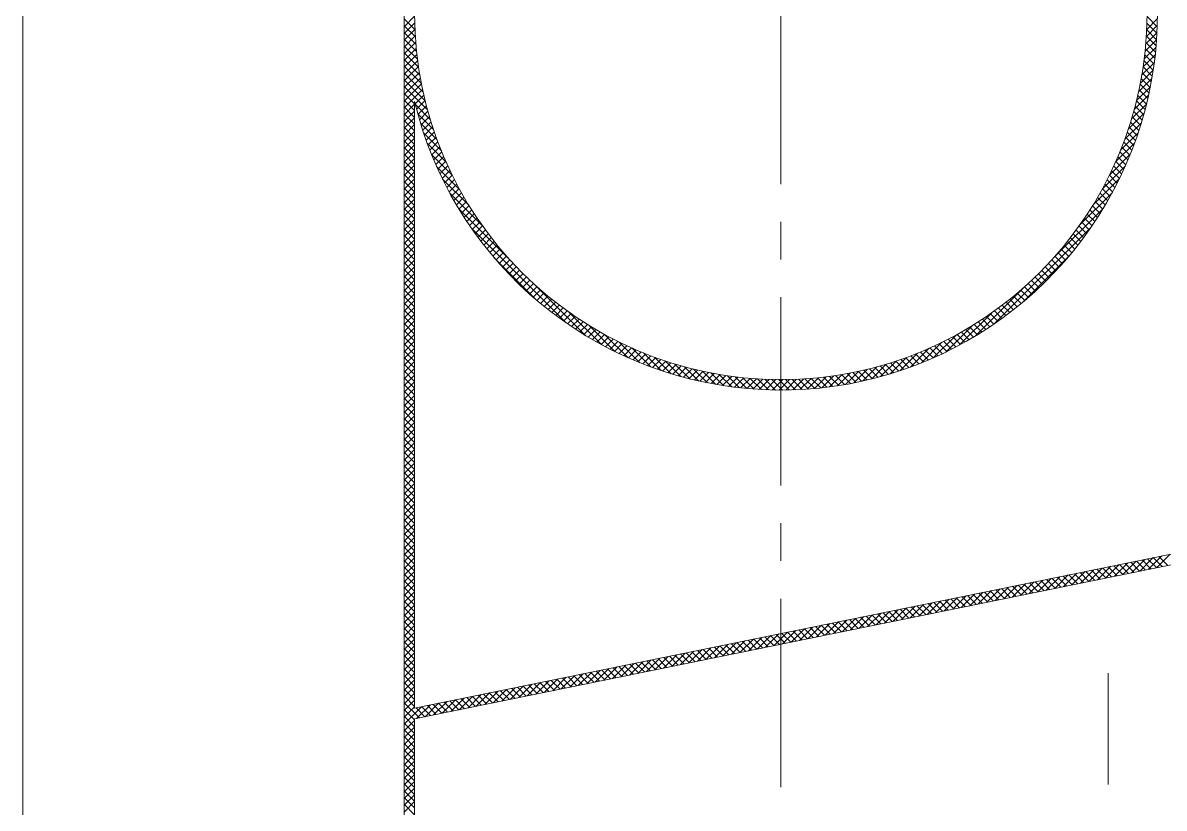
# Model space of a CAD drawing. Header units: millimetres. Extents: x -394 to 6212, y -2458 to 809.
# Drawn here: x 4185.25 to 4200.38, y -1833.17 to -1822.75 of the extents above; entities that cross this region are included whole.
import ezdxf

# ---------------------------------------------------------------- set-up
doc = ezdxf.new("R2010")
doc.units = ezdxf.units.MM
doc.linetypes.add('CENTERX2', pattern=[4, 2.5, -0.5, 0.5, -0.5])
for name, color, linetype, lineweight, true_color in [('1', 1, 'Continuous', 18, 0xff0000), ('2', 2, 'Continuous', 18, 0xffff00), ('3', 3, 'CENTERX2', 18, 0x00ff00)]:
    doc.layers.add(name, color=color, linetype=linetype, lineweight=lineweight, true_color=true_color)

msp = doc.modelspace()

# ---------------------------------------------------------------- linework, layer by layer
at = {"layer": '1'}
for p, q in [((4185.25456, -1813.72265), (4185.25456, -1878.97341)), ((4190.31025, -1822.62825), (4190.31025, -1870.06781)), ((4190.44864, -1823.79564), (4190.44864, -1831.84037)), ((4202.49224, -1829.38475), (4190.44864, -1831.84037)), ((4202.54833, -1829.51455), (4190.44864, -1831.98161)), ((4190.44864, -1831.98161), (4190.44864, -1860.71445))]:
    msp.add_line(p, q, dxfattribs=at)
msp.add_circle((4195.30324, -1822.62825), 4.85459, dxfattribs=at)
msp.add_arc((4195.30324, -1822.62825), 4.99298, 193.521266, 41.296095, dxfattribs=at)
at = {"layer": '2'}
for p, q in [((4190.31025, -1822.80149), (4190.44876, -1822.66297)), ((4190.45332, -1822.84125), (4190.31025, -1822.69818)), ((4200.15335, -1822.83667), (4200.29578, -1822.69424)), ((4200.29317, -1822.80282), (4200.15767, -1822.66732)), ((4190.31025, -1822.89129), (4190.4502, -1822.75134)), ((4190.45841, -1822.93615), (4190.31025, -1822.78798)), ((4190.31025, -1822.98109), (4190.45318, -1822.83816)), ((4200.14835, -1822.93147), (4200.29372, -1822.7861)), ((4200.28427, -1822.97352), (4200.15311, -1822.84236)), ((4200.28941, -1822.88886), (4200.15616, -1822.75561)), ((4190.46555, -1823.03309), (4190.31025, -1822.87779)), ((4190.31025, -1823.07089), (4190.45763, -1822.92352)), ((4190.47487, -1823.13221), (4190.31025, -1822.96759)), ((4190.31025, -1823.1607), (4190.46347, -1823.00747)), ((4200.13211, -1823.12732), (4200.28414, -1822.97528)), ((4200.14132, -1823.02831), (4200.28988, -1822.87974)), ((4200.27779, -1823.05685), (4200.14859, -1822.92765)), ((4190.48654, -1823.23368), (4190.31025, -1823.05739)), ((4190.31025, -1823.2505), (4190.47066, -1823.09009)), ((4190.50076, -1823.3377), (4190.31025, -1823.14719)), ((4200.12056, -1823.22867), (4200.27639, -1823.07284)), ((4200.26106, -1823.21972), (4200.13543, -1823.09409)), ((4200.27004, -1823.1389), (4200.14268, -1823.01153)), ((4190.31025, -1823.3403), (4190.47912, -1823.17143)), ((4190.51775, -1823.4445), (4190.31025, -1823.237)), ((4190.31025, -1823.43011), (4190.48882, -1823.25154)), ((4200.08961, -1823.43922), (4200.2542, -1823.27463)), ((4200.10647, -1823.33257), (4200.26646, -1823.17257)), ((4200.23962, -1823.37789), (4200.11715, -1823.25541)), ((4200.25091, -1823.29937), (4200.1269, -1823.17537)), ((4190.53779, -1823.55434), (4190.31025, -1823.3268)), ((4190.31025, -1823.51991), (4190.4997, -1823.33046)), ((4190.31025, -1823.60971), (4190.51171, -1823.40825)), ((4190.56119, -1823.66754), (4190.31025, -1823.4166)), ((4200.06973, -1823.54891), (4200.23942, -1823.37922)), ((4200.21381, -1823.53168), (4200.09414, -1823.41202)), ((4200.22724, -1823.45531), (4200.10621, -1823.33428)), ((4190.31025, -1823.69951), (4190.52483, -1823.48494)), ((4190.58835, -1823.7845), (4190.31025, -1823.5064)), ((4190.31025, -1823.78932), (4190.539, -1823.56056)), ((4190.61973, -1823.90568), (4190.31025, -1823.59621)), ((4200.01954, -1823.7787), (4200.20136, -1823.59688)), ((4200.0465, -1823.66194), (4200.2219, -1823.48654)), ((4200.18389, -1823.68137), (4200.06675, -1823.56422)), ((4200.19935, -1823.60702), (4200.08098, -1823.48865)), ((4190.31025, -1823.87912), (4190.55421, -1823.63516)), ((4190.44864, -1823.8244), (4190.31025, -1823.68601)), ((4190.45547, -1823.8237), (4190.57041, -1823.70876)), ((4199.98838, -1823.89966), (4200.17751, -1823.71054)), ((4200.15013, -1823.82721), (4200.03524, -1823.71232)), ((4200.16748, -1823.75476), (4200.05149, -1823.63877)), ((4190.44864, -1823.9142), (4190.31025, -1823.77581)), ((4190.31025, -1823.96892), (4190.44864, -1823.83053)), ((4190.44864, -1824.004), (4190.31025, -1823.86561)), ((4190.65593, -1824.03169), (4190.45795, -1823.83371)), ((4190.47369, -1823.89529), (4190.58758, -1823.78139)), ((4190.49279, -1823.96598), (4190.6057, -1823.85308)), ((4199.95243, -1824.02542), (4200.14996, -1823.82788)), ((4200.11272, -1823.96941), (4199.99987, -1823.85656)), ((4200.13187, -1823.89875), (4200.01802, -1823.78491)), ((4190.31025, -1824.05872), (4190.44864, -1823.92033)), ((4190.44864, -1824.09381), (4190.31025, -1823.95542)), ((4190.31025, -1824.14853), (4190.44864, -1824.01014)), ((4190.44864, -1824.18361), (4190.31025, -1824.04522)), ((4190.69772, -1824.16328), (4190.48987, -1823.95543)), ((4190.51276, -1824.03582), (4190.62472, -1823.92386)), ((4190.53357, -1824.10481), (4190.64464, -1823.99374)), ((4190.55521, -1824.17297), (4190.66543, -1824.06276)), ((4199.91093, -1824.15672), (4200.11826, -1823.94939)), ((4200.05018, -1824.17628), (4199.94001, -1824.0661)), ((4200.07186, -1824.10815), (4199.96084, -1823.99713)), ((4200.09271, -1824.0392), (4199.9808, -1823.92729)), ((4190.31025, -1824.23833), (4190.44864, -1824.09994)), ((4190.44864, -1824.27341), (4190.31025, -1824.13502)), ((4190.31025, -1824.32813), (4190.44864, -1824.18974)), ((4190.7461, -1824.30147), (4190.52654, -1824.08191)), ((4190.80246, -1824.44763), (4190.56872, -1824.21388)), ((4190.57766, -1824.24033), (4190.68706, -1824.13093)), ((4190.60089, -1824.3069), (4190.70953, -1824.19826)), ((4199.80697, -1824.44029), (4200.03995, -1824.2073)), ((4199.8629, -1824.29456), (4200.08184, -1824.07562)), ((4200.00443, -1824.31013), (4199.89583, -1824.20153)), ((4200.0277, -1824.2436), (4199.91833, -1824.13423)), ((4190.44864, -1824.36321), (4190.31025, -1824.22482)), ((4190.31025, -1824.41793), (4190.44864, -1824.27954)), ((4190.44864, -1824.45302), (4190.31025, -1824.31463)), ((4190.31025, -1824.50774), (4190.44864, -1824.36935)), ((4190.86876, -1824.60373), (4190.61736, -1824.35232)), ((4190.6249, -1824.37269), (4190.7328, -1824.26479)), ((4190.64967, -1824.43773), (4190.75688, -1824.33052)), ((4199.74122, -1824.59584), (4199.99166, -1824.3454)), ((4199.95558, -1824.44088), (4199.8484, -1824.3337)), ((4199.98038, -1824.37588), (4199.87251, -1824.26801)), ((4190.44864, -1824.54282), (4190.31025, -1824.40443)), ((4190.31025, -1824.59754), (4190.44864, -1824.45915)), ((4190.44864, -1824.63262), (4190.31025, -1824.49423)), ((4190.94799, -1824.77276), (4190.67378, -1824.49855)), ((4190.67518, -1824.50202), (4190.78173, -1824.39547)), ((4190.70142, -1824.56558), (4190.80734, -1824.45966)), ((4190.72839, -1824.62842), (4190.83371, -1824.52309)), ((4199.66271, -1824.76415), (4199.93565, -1824.49121)), ((4199.90375, -1824.56866), (4199.79786, -1824.46277)), ((4199.93003, -1824.50513), (4199.82351, -1824.39862)), ((4190.31025, -1824.68734), (4190.44864, -1824.54895)), ((4190.44864, -1824.72242), (4190.31025, -1824.58404)), ((4190.31025, -1824.77714), (4190.44864, -1824.63875)), ((4190.44864, -1824.81223), (4190.31025, -1824.67384)), ((4191.04514, -1824.95971), (4190.73984, -1824.65442)), ((4190.75606, -1824.69055), (4190.86081, -1824.58579)), ((4190.78442, -1824.75198), (4190.88864, -1824.64777)), ((4199.5666, -1824.95006), (4199.87011, -1824.64655)), ((4199.82065, -1824.75496), (4199.71645, -1824.65077)), ((4199.84905, -1824.69356), (4199.74432, -1824.58883)), ((4199.87675, -1824.63146), (4199.77146, -1824.52617)), ((4190.31025, -1824.86695), (4190.44864, -1824.72856)), ((4190.44864, -1824.90203), (4190.31025, -1824.76364)), ((4190.31025, -1824.95675), (4190.44864, -1824.81836)), ((4190.81348, -1824.81273), (4190.91718, -1824.70903)), ((4191.16978, -1825.17415), (4190.81835, -1824.82273)), ((4190.84321, -1824.87281), (4190.94643, -1824.76959)), ((4199.44366, -1825.1628), (4199.79229, -1824.81417)), ((4199.7618, -1824.87572), (4199.6586, -1824.77252)), ((4199.79156, -1824.81568), (4199.68788, -1824.712)), ((4190.44864, -1824.99183), (4190.31025, -1824.85344)), ((4190.31025, -1825.04655), (4190.44864, -1824.90816)), ((4190.44864, -1825.08163), (4190.31025, -1824.94325)), ((4190.8736, -1824.93221), (4190.97636, -1824.82945)), ((4190.90466, -1824.99096), (4191.00698, -1824.88863)), ((4190.93636, -1825.04906), (4191.03828, -1824.94714)), ((4199.66855, -1825.05188), (4199.56665, -1824.94998)), ((4199.70028, -1824.99381), (4199.59797, -1824.8915)), ((4199.73137, -1824.93509), (4199.62863, -1824.83235)), ((4190.31025, -1825.13635), (4190.44864, -1824.99796)), ((4190.44864, -1825.17144), (4190.31025, -1825.03305)), ((4190.31025, -1825.22616), (4190.44864, -1825.08777)), ((4190.44864, -1825.26124), (4190.31025, -1825.12285)), ((4191.34581, -1825.43998), (4190.91389, -1825.00807)), ((4190.96871, -1825.10651), (4191.07024, -1825.00498)), ((4191.00169, -1825.16333), (4191.10286, -1825.06217)), ((4191.03531, -1825.21952), (4191.13613, -1825.1187)), ((4199.27127, -1825.425), (4199.69774, -1824.99853)), ((4199.56951, -1825.22225), (4199.4687, -1825.12144)), ((4199.60315, -1825.16609), (4199.502, -1825.06494)), ((4199.63617, -1825.1093), (4199.53465, -1825.00779)), ((4190.31025, -1825.31596), (4190.44864, -1825.17757)), ((4190.44864, -1825.35104), (4190.31025, -1825.21265)), ((4190.31025, -1825.40576), (4190.44864, -1825.26737)), ((4191.72477, -1825.90875), (4191.03495, -1825.21893)), ((4191.06954, -1825.27509), (4191.17004, -1825.17459)), ((4191.1044, -1825.33004), (4191.2046, -1825.22984)), ((4198.92344, -1825.86263), (4199.57824, -1825.20783)), ((4199.50036, -1825.3327), (4199.40017, -1825.23252)), ((4199.53524, -1825.27778), (4199.43476, -1825.1773)), ((4190.44864, -1825.44085), (4190.31025, -1825.30246)), ((4190.31025, -1825.49556), (4190.44864, -1825.35717)), ((4190.44864, -1825.53065), (4190.31025, -1825.39226)), ((4191.13986, -1825.38437), (4191.23978, -1825.28446)), ((4191.17593, -1825.4381), (4191.27559, -1825.33845)), ((4191.21261, -1825.49123), (4191.31202, -1825.39182)), ((4199.39206, -1825.49381), (4199.29266, -1825.39441)), ((4199.42876, -1825.44071), (4199.32912, -1825.34107)), ((4199.46486, -1825.38701), (4199.36496, -1825.2871)), ((4190.31025, -1825.58537), (4190.44864, -1825.44698)), ((4190.44864, -1825.62045), (4190.31025, -1825.48206)), ((4190.31025, -1825.67517), (4190.44864, -1825.53678)), ((4190.44864, -1825.71025), (4190.31025, -1825.57186)), ((4192.45623, -1826.73001), (4191.20147, -1825.47526)), ((4191.24988, -1825.54376), (4191.34907, -1825.44457)), ((4191.28775, -1825.5957), (4191.38673, -1825.49672)), ((4191.3262, -1825.64704), (4191.425, -1825.54825)), ((4198.13604, -1826.73984), (4199.41482, -1825.46106)), ((4199.27838, -1825.64953), (4199.17959, -1825.55075)), ((4199.31686, -1825.59822), (4199.21789, -1825.49924)), ((4199.35476, -1825.54631), (4199.25558, -1825.44713)), ((4190.31025, -1825.76497), (4190.44864, -1825.62658)), ((4190.44864, -1825.80006), (4190.31025, -1825.66167)), ((4190.31025, -1825.85477), (4190.44864, -1825.71638)), ((4191.36525, -1825.6978), (4191.46387, -1825.59918)), ((4191.40488, -1825.74798), (4191.50335, -1825.6495)), ((4191.44509, -1825.79757), (4191.54342, -1825.69923)), ((4199.15941, -1825.79997), (4199.06108, -1825.70164)), ((4199.19965, -1825.75041), (4199.10118, -1825.65194)), ((4199.2393, -1825.70026), (4199.14068, -1825.60165)), ((4190.44864, -1825.88986), (4190.31025, -1825.75147)), ((4190.31025, -1825.94458), (4190.44864, -1825.80619)), ((4190.44864, -1825.97966), (4190.31025, -1825.84127)), ((4191.48588, -1825.84658), (4191.5841, -1825.74836)), ((4192.06605, -1826.42963), (4191.50185, -1825.86544)), ((4191.52724, -1825.89502), (4191.62536, -1825.7969)), ((4191.56918, -1825.94288), (4191.66722, -1825.84485)), ((4198.51212, -1826.45355), (4199.12854, -1825.83714)), ((4199.03523, -1825.9452), (4198.93719, -1825.84717)), ((4199.0772, -1825.89737), (4198.97908, -1825.79925)), ((4199.11859, -1825.84896), (4199.02038, -1825.75074)), ((4190.31025, -1826.03438), (4190.44864, -1825.89599)), ((4190.44864, -1826.06946), (4190.31025, -1825.93107)), ((4190.31025, -1826.12418), (4190.44864, -1825.98579)), ((4190.44864, -1826.15927), (4190.31025, -1826.02088)), ((4191.6117, -1825.99017), (4191.70967, -1825.8922)), ((4191.65479, -1826.03688), (4191.7527, -1825.93896)), ((4191.69845, -1826.08302), (4191.79633, -1825.98514)), ((4191.74268, -1826.12859), (4191.84054, -1826.03073)), ((4198.86161, -1826.1308), (4198.76375, -1826.03294)), ((4198.90587, -1826.08526), (4198.808, -1825.98738)), ((4198.94956, -1826.03914), (4198.85165, -1825.94123)), ((4198.99268, -1825.99246), (4198.89472, -1825.89449)), ((4190.31025, -1826.21398), (4190.44864, -1826.0756)), ((4190.44864, -1826.24907), (4190.31025, -1826.11068)), ((4190.31025, -1826.30379), (4190.44864, -1826.1654)), ((4191.78749, -1826.17359), (4191.88534, -1826.07573)), ((4191.83286, -1826.21802), (4191.93073, -1826.12015)), ((4191.87881, -1826.26187), (4191.97671, -1826.16397)), ((4198.72541, -1826.264), (4198.6275, -1826.1661)), ((4198.77138, -1826.22017), (4198.67351, -1826.1223)), ((4198.81678, -1826.17577), (4198.71892, -1826.07791)), ((4190.44864, -1826.33887), (4190.31025, -1826.20048)), ((4190.31025, -1826.39359), (4190.44864, -1826.2552)), ((4190.44864, -1826.42867), (4190.31025, -1826.29028)), ((4191.92533, -1826.30516), (4192.02327, -1826.20721)), ((4191.97242, -1826.34787), (4192.07043, -1826.24986)), ((4192.02008, -1826.39001), (4192.11817, -1826.29192)), ((4192.71256, -1826.89654), (4192.02273, -1826.20671)), ((4192.06832, -1826.43157), (4192.16651, -1826.33339)), ((4197.88282, -1826.90326), (4198.53762, -1826.24845)), ((4198.53578, -1826.43358), (4198.43759, -1826.33539)), ((4198.58405, -1826.39205), (4198.48596, -1826.29396)), ((4198.63174, -1826.34994), (4198.53373, -1826.25193)), ((4198.67886, -1826.30725), (4198.58091, -1826.2093)), ((4190.31025, -1826.48339), (4190.44864, -1826.345)), ((4190.44864, -1826.51848), (4190.31025, -1826.38009)), ((4190.31025, -1826.57319), (4190.44864, -1826.43481)), ((4190.44864, -1826.60828), (4190.31025, -1826.46989)), ((4192.11714, -1826.47256), (4192.21543, -1826.37426)), ((4192.16653, -1826.51296), (4192.26496, -1826.41454)), ((4192.21651, -1826.55279), (4192.31508, -1826.45422)), ((4198.38751, -1826.55472), (4198.28893, -1826.45614)), ((4198.43751, -1826.51492), (4198.33908, -1826.41649)), ((4198.48694, -1826.47454), (4198.38863, -1826.37624)), ((4190.31025, -1826.663), (4190.44864, -1826.52461)), ((4190.44864, -1826.69808), (4190.31025, -1826.55969)), ((4190.31025, -1826.7528), (4190.44864, -1826.61441)), ((4192.26707, -1826.59203), (4192.3658, -1826.4933)), ((4192.31821, -1826.63069), (4192.41713, -1826.53177)), ((4192.36995, -1826.66876), (4192.46906, -1826.56964)), ((4192.42227, -1826.70624), (4192.52161, -1826.6069)), ((4192.92342, -1827.0176), (4192.4915, -1826.58568)), ((4197.67351, -1827.02276), (4198.09998, -1826.59629)), ((4198.18163, -1826.70805), (4198.08228, -1826.6087)), ((4198.23398, -1826.6706), (4198.13486, -1826.57147)), ((4198.28575, -1826.63256), (4198.18682, -1826.53364)), ((4198.33692, -1826.59393), (4198.23818, -1826.49519)), ((4190.44864, -1826.78788), (4190.31025, -1826.64949)), ((4190.31025, -1826.8426), (4190.44864, -1826.70421)), ((4190.44864, -1826.87769), (4190.31025, -1826.7393)), ((4192.4752, -1826.74311), (4192.57477, -1826.64354)), ((4192.52872, -1826.77939), (4192.62855, -1826.67957)), ((4192.58285, -1826.81507), (4192.68295, -1826.71496)), ((4192.63759, -1826.85013), (4192.73799, -1826.74973)), ((4192.69295, -1826.88458), (4192.79366, -1826.78386)), ((4193.10876, -1827.11313), (4192.75733, -1826.76171)), ((4197.48916, -1827.11731), (4197.83779, -1826.76868)), ((4197.91081, -1826.88624), (4197.81008, -1826.78551)), ((4197.96619, -1826.85182), (4197.86578, -1826.75141)), ((4198.02096, -1826.81679), (4197.92085, -1826.71667)), ((4198.07512, -1826.78115), (4197.97528, -1826.68131)), ((4198.12868, -1826.7449), (4198.02909, -1826.64531)), ((4190.31025, -1826.93241), (4190.44864, -1826.79402)), ((4190.44864, -1826.96749), (4190.31025, -1826.8291)), ((4190.31025, -1827.02221), (4190.44864, -1826.88382)), ((4190.44864, -1827.05729), (4190.31025, -1826.9189)), ((4192.74892, -1826.9184), (4192.84997, -1826.81735)), ((4192.80553, -1826.9516), (4192.90693, -1826.8502)), ((4192.86276, -1826.98417), (4192.96455, -1826.88238)), ((4192.92064, -1827.01609), (4193.02283, -1826.91391)), ((4193.27707, -1827.19164), (4192.97177, -1826.88635)), ((4192.97917, -1827.04737), (4193.08178, -1826.94476)), ((4197.32154, -1827.19513), (4197.62505, -1826.89162)), ((4197.68299, -1827.01763), (4197.58078, -1826.91543)), ((4197.7409, -1826.98574), (4197.6391, -1826.88394)), ((4197.79817, -1826.9532), (4197.69674, -1826.85178)), ((4197.8548, -1826.92004), (4197.75374, -1826.81897)), ((4190.31025, -1827.11201), (4190.44864, -1826.97362)), ((4190.44864, -1827.14709), (4190.31025, -1827.0087)), ((4190.31025, -1827.20181), (4190.44864, -1827.06342)), ((4193.03835, -1827.07799), (4193.14141, -1826.97493)), ((4193.09819, -1827.10795), (4193.20173, -1827.00441)), ((4193.15871, -1827.13723), (4193.26275, -1827.03319)), ((4193.43294, -1827.25771), (4193.15873, -1826.9835)), ((4193.21991, -1827.16583), (4193.32448, -1827.06127)), ((4193.2818, -1827.19374), (4193.38693, -1827.08862)), ((4193.57916, -1827.31413), (4193.32776, -1827.06273)), ((4197.02039, -1827.31667), (4197.27082, -1827.06623)), ((4197.16619, -1827.26067), (4197.43913, -1826.98773)), ((4197.32163, -1827.19509), (4197.21647, -1827.08993)), ((4197.38356, -1827.16721), (4197.27896, -1827.06262)), ((4197.44479, -1827.13864), (4197.34073, -1827.03458)), ((4197.50534, -1827.10939), (4197.40178, -1827.00583)), ((4197.56522, -1827.07947), (4197.46213, -1826.97638)), ((4197.62443, -1827.04888), (4197.5218, -1826.94624)), ((4190.44864, -1827.2369), (4190.31025, -1827.09851)), ((4190.31025, -1827.29162), (4190.44864, -1827.15323)), ((4190.44864, -1827.3267), (4190.31025, -1827.18831)), ((4190.31025, -1827.38142), (4190.44864, -1827.24303)), ((4193.3444, -1827.22095), (4193.45011, -1827.11524)), ((4193.40771, -1827.24744), (4193.51404, -1827.14111)), ((4193.47175, -1827.2732), (4193.57873, -1827.16622)), ((4193.7176, -1827.36277), (4193.48386, -1827.12903)), ((4193.53653, -1827.29823), (4193.6442, -1827.19056)), ((4193.60207, -1827.32249), (4193.71045, -1827.21411)), ((4193.84958, -1827.40494), (4193.63002, -1827.18538)), ((4193.66837, -1827.346), (4193.77751, -1827.23686)), ((4193.97606, -1827.44162), (4193.76821, -1827.23377)), ((4196.62437, -1827.44328), (4196.8317, -1827.23595)), ((4196.7506, -1827.40685), (4196.96954, -1827.18791)), ((4196.93485, -1827.34712), (4196.82567, -1827.23795)), ((4196.88229, -1827.36497), (4197.11527, -1827.13199)), ((4197.00119, -1827.32366), (4196.89277, -1827.21524)), ((4197.06676, -1827.29943), (4196.95906, -1827.19173)), ((4197.13157, -1827.27444), (4197.02456, -1827.16743)), ((4197.19565, -1827.24871), (4197.08929, -1827.14235)), ((4197.259, -1827.22226), (4197.15325, -1827.11652)), ((4190.44864, -1827.4165), (4190.31025, -1827.27811)), ((4190.31025, -1827.47122), (4190.44864, -1827.33283)), ((4190.44864, -1827.5063), (4190.31025, -1827.36791)), ((4193.73545, -1827.36871), (4193.84539, -1827.25878)), ((4193.80334, -1827.39063), (4193.91411, -1827.27986)), ((4193.87205, -1827.41172), (4193.9837, -1827.30007)), ((4194.09778, -1827.47353), (4193.8998, -1827.27556)), ((4193.94159, -1827.43198), (4194.05417, -1827.31941)), ((4194.01199, -1827.45138), (4194.12555, -1827.33783)), ((4194.21532, -1827.50127), (4194.02581, -1827.31176)), ((4194.08328, -1827.4699), (4194.19785, -1827.35533)), ((4194.32914, -1827.5253), (4194.14699, -1827.34314)), ((4194.15546, -1827.48752), (4194.27112, -1827.37186)), ((4194.22857, -1827.50421), (4194.34537, -1827.38741)), ((4194.43963, -1827.54598), (4194.26394, -1827.37029)), ((4194.5471, -1827.56365), (4194.37715, -1827.3937)), ((4196.0542, -1827.56444), (4196.22389, -1827.39475)), ((4196.16153, -1827.54691), (4196.33692, -1827.37152)), ((4196.37431, -1827.505), (4196.25745, -1827.38814)), ((4196.27186, -1827.52638), (4196.45368, -1827.34456)), ((4196.44747, -1827.48836), (4196.33175, -1827.37264)), ((4196.38552, -1827.50253), (4196.57465, -1827.3134)), ((4196.51969, -1827.47078), (4196.40506, -1827.35615)), ((4196.59102, -1827.45231), (4196.47742, -1827.33871)), ((4196.50287, -1827.47498), (4196.7004, -1827.27745)), ((4196.66146, -1827.43295), (4196.54884, -1827.32033)), ((4196.73105, -1827.41273), (4196.61935, -1827.30104)), ((4196.7998, -1827.39167), (4196.68898, -1827.28086)), ((4196.86772, -1827.3698), (4196.75775, -1827.25983)), ((4190.31025, -1827.56102), (4190.44864, -1827.42263)), ((4190.44864, -1827.59611), (4190.31025, -1827.45772)), ((4190.31025, -1827.65083), (4190.44864, -1827.51244)), ((4190.44864, -1827.68591), (4190.31025, -1827.54752)), ((4194.30264, -1827.51995), (4194.42064, -1827.40194)), ((4194.37769, -1827.5347), (4194.49696, -1827.41542)), ((4194.45375, -1827.54844), (4194.57437, -1827.42782)), ((4194.65181, -1827.57856), (4194.48699, -1827.41373)), ((4194.53086, -1827.56113), (4194.6529, -1827.43909)), ((4194.75399, -1827.59093), (4194.59378, -1827.43073)), ((4194.60905, -1827.57274), (4194.7326, -1827.44919)), ((4194.68837, -1827.58323), (4194.81352, -1827.45808)), ((4194.85383, -1827.60097), (4194.69781, -1827.44495)), ((4194.76885, -1827.59256), (4194.89569, -1827.46571)), ((4194.95149, -1827.60883), (4194.79928, -1827.45662)), ((4194.85053, -1827.60067), (4194.97919, -1827.47202)), ((4195.04713, -1827.61466), (4194.8984, -1827.46594)), ((4194.93348, -1827.60753), (4195.06406, -1827.47695)), ((4195.14086, -1827.6186), (4194.99534, -1827.47307)), ((4195.01774, -1827.61307), (4195.15037, -1827.48044)), ((4195.23281, -1827.62074), (4195.09024, -1827.47817)), ((4195.10338, -1827.61723), (4195.2382, -1827.48241)), ((4195.32307, -1827.6212), (4195.18324, -1827.48136)), ((4195.19045, -1827.61996), (4195.32763, -1827.48279)), ((4195.41173, -1827.62006), (4195.27444, -1827.48276)), ((4195.27904, -1827.62118), (4195.41875, -1827.48147)), ((4195.49888, -1827.6174), (4195.36394, -1827.48247)), ((4195.36922, -1827.6208), (4195.51165, -1827.47837)), ((4195.58458, -1827.6133), (4195.45185, -1827.48057)), ((4195.46108, -1827.61874), (4195.60645, -1827.47337)), ((4195.66891, -1827.60783), (4195.53824, -1827.47716)), ((4195.55473, -1827.6149), (4195.70329, -1827.46633)), ((4195.75192, -1827.60104), (4195.62318, -1827.47229)), ((4195.65027, -1827.60916), (4195.8023, -1827.45713)), ((4195.83367, -1827.59298), (4195.70674, -1827.46605)), ((4195.74783, -1827.6014), (4195.90366, -1827.44557)), ((4195.9142, -1827.58371), (4195.78897, -1827.45848)), ((4195.84756, -1827.59148), (4196.00755, -1827.43148)), ((4195.99357, -1827.57328), (4195.86995, -1827.44965)), ((4195.94962, -1827.57922), (4196.1142, -1827.41463)), ((4196.07182, -1827.56173), (4195.94971, -1827.43961)), ((4196.14898, -1827.54909), (4196.02829, -1827.4284)), ((4196.2251, -1827.5354), (4196.10575, -1827.41605)), ((4196.30019, -1827.52069), (4196.18213, -1827.40262)), ((4190.31025, -1827.74063), (4190.44864, -1827.60224)), ((4190.44864, -1827.77571), (4190.31025, -1827.63732)), ((4190.31025, -1827.83043), (4190.44864, -1827.69204)), ((4190.44864, -1827.86551), (4190.31025, -1827.72712)), ((4190.31025, -1827.92023), (4190.44864, -1827.78184)), ((4190.44864, -1827.95532), (4190.31025, -1827.81693)), ((4190.31025, -1828.01004), (4190.44864, -1827.87165)), ((4190.44864, -1828.04512), (4190.31025, -1827.90673)), ((4190.31025, -1828.09984), (4190.44864, -1827.96145)), ((4190.44864, -1828.13492), (4190.31025, -1827.99653)), ((4190.31025, -1828.18964), (4190.44864, -1828.05125)), ((4190.44864, -1828.22472), (4190.31025, -1828.08634)), ((4190.31025, -1828.27944), (4190.44864, -1828.14105)), ((4190.44864, -1828.31453), (4190.31025, -1828.17614)), ((4190.31025, -1828.36925), (4190.44864, -1828.23086)), ((4190.44864, -1828.40433), (4190.31025, -1828.26594)), ((4190.31025, -1828.45905), (4190.44864, -1828.32066)), ((4190.44864, -1828.49413), (4190.31025, -1828.35574)), ((4190.31025, -1828.54885), (4190.44864, -1828.41046)), ((4190.44864, -1828.58393), (4190.31025, -1828.44555)), ((4190.31025, -1828.63865), (4190.44864, -1828.50026)), ((4190.44864, -1828.67374), (4190.31025, -1828.53535)), ((4190.31025, -1828.72846), (4190.44864, -1828.59007)), ((4190.44864, -1828.76354), (4190.31025, -1828.62515)), ((4190.31025, -1828.81826), (4190.44864, -1828.67987)), ((4190.44864, -1828.85334), (4190.31025, -1828.71495)), ((4190.31025, -1828.90806), (4190.44864, -1828.76967)), ((4190.44864, -1828.94315), (4190.31025, -1828.80476)), ((4190.31025, -1828.99786), (4190.44864, -1828.85947)), ((4190.44864, -1829.03295), (4190.31025, -1828.89456)), ((4190.31025, -1829.08767), (4190.44864, -1828.94928)), ((4190.44864, -1829.12275), (4190.31025, -1828.98436)), ((4190.31025, -1829.17747), (4190.44864, -1829.03908)), ((4190.44864, -1829.21255), (4190.31025, -1829.07416)), ((4190.31025, -1829.26727), (4190.44864, -1829.12888)), ((4190.44864, -1829.30236), (4190.31025, -1829.16397)), ((4190.31025, -1829.35707), (4190.44864, -1829.21868)), ((4190.44864, -1829.39216), (4190.31025, -1829.25377)), ((4190.31025, -1829.44688), (4190.44864, -1829.30849)), ((4190.44864, -1829.48196), (4190.31025, -1829.34357)), ((4190.31025, -1829.53668), (4190.44864, -1829.39829)), ((4190.44864, -1829.57176), (4190.31025, -1829.43337)), ((4190.31025, -1829.62648), (4190.44864, -1829.48809)), ((4190.44864, -1829.66157), (4190.31025, -1829.52318)), ((4190.31025, -1829.71628), (4190.44864, -1829.57789)), ((4190.44864, -1829.75137), (4190.31025, -1829.61298)), ((4190.31025, -1829.80609), (4190.44864, -1829.6677)), ((4190.44864, -1829.84117), (4190.31025, -1829.70278)), ((4190.31025, -1829.89589), (4190.44864, -1829.7575)), ((4190.44864, -1829.93097), (4190.31025, -1829.79258)), ((4200.28876, -1829.97527), (4200.46617, -1829.79786)), ((4190.31025, -1829.98569), (4190.44864, -1829.8473)), ((4190.44864, -1830.02078), (4190.31025, -1829.88239)), ((4190.31025, -1830.07549), (4190.44864, -1829.93711)), ((4199.49915, -1830.13626), (4199.67656, -1829.95885)), ((4199.61195, -1830.11326), (4199.78936, -1829.93585)), ((4199.7605, -1830.08297), (4199.64319, -1829.96566)), ((4199.8351, -1830.06777), (4199.71778, -1829.95045)), ((4199.72475, -1830.09026), (4199.90216, -1829.91285)), ((4199.90969, -1830.05256), (4199.79237, -1829.93524)), ((4199.83755, -1830.06726), (4200.01496, -1829.88985)), ((4199.98428, -1830.03735), (4199.86697, -1829.92003)), ((4200.05888, -1830.02214), (4199.94156, -1829.90482)), ((4199.95036, -1830.04426), (4200.12776, -1829.86685)), ((4200.13347, -1830.00693), (4200.01615, -1829.88961)), ((4200.06316, -1830.02126), (4200.24057, -1829.84385)), ((4200.20806, -1829.99172), (4200.09075, -1829.8744)), ((4200.28266, -1829.97651), (4200.16534, -1829.85919)), ((4200.17596, -1829.99826), (4200.35337, -1829.82086)), ((4200.35725, -1829.9613), (4200.23993, -1829.84398)), ((4200.43184, -1829.94609), (4200.31453, -1829.82878)), ((4190.44864, -1830.11058), (4190.31025, -1829.97219)), ((4190.31025, -1830.1653), (4190.44864, -1830.02691)), ((4190.44864, -1830.20038), (4190.31025, -1830.06199)), ((4190.31025, -1830.2551), (4190.44864, -1830.11671)), ((4198.70953, -1830.29726), (4198.88694, -1830.11985)), ((4198.82233, -1830.27426), (4198.99974, -1830.09685)), ((4199.01457, -1830.23507), (4198.89725, -1830.11775)), ((4198.93513, -1830.25126), (4199.11254, -1830.07385)), ((4199.08916, -1830.21986), (4198.97185, -1830.10254)), ((4199.16376, -1830.20465), (4199.04644, -1830.08733)), ((4199.04794, -1830.22826), (4199.22535, -1830.05085)), ((4199.23835, -1830.18944), (4199.12103, -1830.07212)), ((4199.16074, -1830.20526), (4199.33815, -1830.02785)), ((4199.31294, -1830.17423), (4199.19563, -1830.05691)), ((4199.38754, -1830.15902), (4199.27022, -1830.0417)), ((4199.27354, -1830.18226), (4199.45095, -1830.00485)), ((4199.46213, -1830.14381), (4199.34481, -1830.02649)), ((4199.38634, -1830.15926), (4199.56375, -1829.98185)), ((4199.53672, -1830.1286), (4199.41941, -1830.01129)), ((4199.61132, -1830.11339), (4199.494, -1829.99608)), ((4199.68591, -1830.09818), (4199.56859, -1829.98087)), ((4190.44864, -1830.29018), (4190.31025, -1830.15179)), ((4190.31025, -1830.3449), (4190.44864, -1830.20651)), ((4190.44864, -1830.37999), (4190.31025, -1830.2416)), ((4198.03272, -1830.43526), (4198.21013, -1830.25785)), ((4198.14552, -1830.41226), (4198.32293, -1830.23485)), ((4198.26863, -1830.38716), (4198.15132, -1830.26984)), ((4198.34323, -1830.37195), (4198.22591, -1830.25463)), ((4198.25832, -1830.38926), (4198.43573, -1830.21185)), ((4198.41782, -1830.35674), (4198.30051, -1830.23942)), ((4198.37112, -1830.36626), (4198.54853, -1830.18885)), ((4198.49242, -1830.34153), (4198.3751, -1830.22421)), ((4198.56701, -1830.32632), (4198.44969, -1830.209)), ((4198.48393, -1830.34326), (4198.66133, -1830.16585)), ((4198.6416, -1830.31111), (4198.52429, -1830.1938)), ((4198.59673, -1830.32026), (4198.77414, -1830.14285)), ((4198.7162, -1830.2959), (4198.59888, -1830.17859)), ((4198.79079, -1830.28069), (4198.67347, -1830.16338)), ((4198.86538, -1830.26548), (4198.74807, -1830.14817)), ((4198.93998, -1830.25028), (4198.82266, -1830.13296)), ((4190.31025, -1830.4347), (4190.44864, -1830.29632)), ((4190.44864, -1830.46979), (4190.31025, -1830.3314)), ((4190.31025, -1830.52451), (4190.44864, -1830.38612)), ((4190.44864, -1830.55959), (4190.31025, -1830.4212)), ((4197.2431, -1830.59626), (4197.42051, -1830.41885)), ((4197.3559, -1830.57326), (4197.53331, -1830.39585)), ((4197.5227, -1830.53925), (4197.40538, -1830.42193)), ((4197.4687, -1830.55026), (4197.64611, -1830.37285)), ((4197.59729, -1830.52404), (4197.47998, -1830.40672)), ((4197.67189, -1830.50883), (4197.55457, -1830.39151)), ((4197.58151, -1830.52726), (4197.75892, -1830.34985)), ((4197.74648, -1830.49362), (4197.62916, -1830.37631)), ((4197.69431, -1830.50426), (4197.87172, -1830.32685)), ((4197.82107, -1830.47841), (4197.70376, -1830.3611)), ((4197.89567, -1830.4632), (4197.77835, -1830.34589)), ((4197.80711, -1830.48126), (4197.98452, -1830.30385)), ((4197.97026, -1830.44799), (4197.85294, -1830.33068)), ((4197.91991, -1830.45826), (4198.09732, -1830.28085)), ((4198.04485, -1830.43279), (4197.92754, -1830.31547)), ((4198.11945, -1830.41758), (4198.00213, -1830.30026)), ((4198.19404, -1830.40237), (4198.07672, -1830.28505)), ((4190.31025, -1830.61431), (4190.44864, -1830.47592)), ((4190.44864, -1830.64939), (4190.31025, -1830.511)), ((4190.31025, -1830.70411), (4190.44864, -1830.56572)), ((4196.56629, -1830.73426), (4196.7437, -1830.55685)), ((4196.77677, -1830.69134), (4196.65945, -1830.57402)), ((4196.67909, -1830.71126), (4196.8565, -1830.53385)), ((4196.85136, -1830.67613), (4196.73404, -1830.55882)), ((4196.79189, -1830.68826), (4196.9693, -1830.51085)), ((4196.92595, -1830.66092), (4196.80864, -1830.54361)), ((4197.00055, -1830.64571), (4196.88323, -1830.5284)), ((4196.90469, -1830.66526), (4197.0821, -1830.48785)), ((4197.07514, -1830.6305), (4196.95782, -1830.51319)), ((4197.01749, -1830.64226), (4197.1949, -1830.46485)), ((4197.14973, -1830.6153), (4197.03242, -1830.49798)), ((4197.22433, -1830.60009), (4197.10701, -1830.48277)), ((4197.1303, -1830.61926), (4197.30771, -1830.44185)), ((4197.29892, -1830.58488), (4197.1816, -1830.46756)), ((4197.37351, -1830.56967), (4197.2562, -1830.45235)), ((4197.44811, -1830.55446), (4197.33079, -1830.43714)), ((4190.44864, -1830.7392), (4190.31025, -1830.60081)), ((4190.31025, -1830.79392), (4190.44864, -1830.65553)), ((4190.44864, -1830.829), (4190.31025, -1830.69061)), ((4195.77667, -1830.89526), (4195.95408, -1830.71785)), ((4195.88947, -1830.87226), (4196.06688, -1830.69485)), ((4196.03083, -1830.84343), (4195.91352, -1830.72612)), ((4196.10543, -1830.82822), (4195.98811, -1830.71091)), ((4196.00227, -1830.84926), (4196.17968, -1830.67185)), ((4196.18002, -1830.81301), (4196.0627, -1830.6957)), ((4196.11508, -1830.82626), (4196.29249, -1830.64885)), ((4196.25461, -1830.79781), (4196.1373, -1830.68049)), ((4196.32921, -1830.7826), (4196.21189, -1830.66528)), ((4196.22788, -1830.80326), (4196.40529, -1830.62585)), ((4196.4038, -1830.76739), (4196.28648, -1830.65007)), ((4196.34068, -1830.78026), (4196.51809, -1830.60285)), ((4196.47839, -1830.75218), (4196.36108, -1830.63486)), ((4196.55299, -1830.73697), (4196.43567, -1830.61965)), ((4196.45348, -1830.75726), (4196.63089, -1830.57985)), ((4196.62758, -1830.72176), (4196.51026, -1830.60444)), ((4196.70217, -1830.70655), (4196.58486, -1830.58923)), ((4190.31025, -1830.88372), (4190.44864, -1830.74533)), ((4190.44864, -1830.9188), (4190.31025, -1830.78041)), ((4190.31025, -1830.97352), (4190.44864, -1830.83513)), ((4190.44864, -1831.0086), (4190.31025, -1830.87021)), ((4194.98705, -1831.05625), (4195.16446, -1830.87884)), ((4195.09986, -1831.03325), (4195.27727, -1830.85584)), ((4195.2849, -1830.99552), (4195.16758, -1830.87821)), ((4195.21266, -1831.01025), (4195.39007, -1830.83284)), ((4195.35949, -1830.98032), (4195.24218, -1830.863)), ((4195.43409, -1830.96511), (4195.31677, -1830.84779)), ((4195.32546, -1830.98725), (4195.50287, -1830.80984)), ((4195.50868, -1830.9499), (4195.39136, -1830.83258)), ((4195.43826, -1830.96425), (4195.61567, -1830.78685)), ((4195.58327, -1830.93469), (4195.46596, -1830.81737)), ((4195.65787, -1830.91948), (4195.54055, -1830.80216)), ((4195.55106, -1830.94126), (4195.72847, -1830.76385)), ((4195.73246, -1830.90427), (4195.61514, -1830.78695)), ((4195.66387, -1830.91826), (4195.84128, -1830.74085)), ((4195.80705, -1830.88906), (4195.68974, -1830.77174)), ((4195.88165, -1830.87385), (4195.76433, -1830.75653)), ((4195.95624, -1830.85864), (4195.83892, -1830.74133)), ((4190.31025, -1831.06332), (4190.44864, -1830.92493)), ((4190.44864, -1831.09841), (4190.31025, -1830.96002)), ((4190.31025, -1831.15313), (4190.44864, -1831.01474)), ((4194.31024, -1831.19425), (4194.48765, -1831.01684)), ((4194.42304, -1831.17125), (4194.60045, -1830.99384)), ((4194.61356, -1831.13241), (4194.49624, -1831.01509)), ((4194.53584, -1831.14825), (4194.71325, -1830.97084)), ((4194.68815, -1831.1172), (4194.57084, -1830.99988)), ((4194.76275, -1831.10199), (4194.64543, -1830.98467)), ((4194.64865, -1831.12525), (4194.82606, -1830.94784)), ((4194.83734, -1831.08678), (4194.72002, -1830.96946)), ((4194.76145, -1831.10225), (4194.93886, -1830.92484)), ((4194.91193, -1831.07157), (4194.79462, -1830.95425)), ((4194.98653, -1831.05636), (4194.86921, -1830.93904)), ((4194.87425, -1831.07925), (4195.05166, -1830.90184)), ((4195.06112, -1831.04115), (4194.9438, -1830.92384)), ((4195.13571, -1831.02594), (4195.0184, -1830.90863)), ((4195.21031, -1831.01073), (4195.09299, -1830.89342)), ((4190.44864, -1831.18821), (4190.31025, -1831.04982)), ((4190.31025, -1831.24293), (4190.44864, -1831.10454)), ((4190.44864, -1831.27801), (4190.31025, -1831.13962)), ((4193.52062, -1831.35525), (4193.69803, -1831.17784)), ((4193.63343, -1831.33225), (4193.81083, -1831.15484)), ((4193.74623, -1831.30925), (4193.92364, -1831.13184)), ((4193.86763, -1831.2845), (4193.75031, -1831.16718)), ((4193.94222, -1831.26929), (4193.8249, -1831.15197)), ((4193.85903, -1831.28625), (4194.03644, -1831.10884)), ((4194.01681, -1831.25408), (4193.8995, -1831.13676)), ((4193.97183, -1831.26325), (4194.14924, -1831.08584)), ((4194.09141, -1831.23887), (4193.97409, -1831.12155)), ((4194.166, -1831.22366), (4194.04868, -1831.10635)), ((4194.08463, -1831.24025), (4194.26204, -1831.06284)), ((4194.24059, -1831.20845), (4194.12328, -1831.09114)), ((4194.19744, -1831.21725), (4194.37485, -1831.03984)), ((4194.31519, -1831.19324), (4194.19787, -1831.07593)), ((4194.38978, -1831.17803), (4194.27246, -1831.06072)), ((4194.46437, -1831.16283), (4194.34706, -1831.04551)), ((4194.53897, -1831.14762), (4194.42165, -1831.0303)), ((4190.31025, -1831.33273), (4190.44864, -1831.19434)), ((4190.44864, -1831.36781), (4190.31025, -1831.22942)), ((4190.31025, -1831.42253), (4190.44864, -1831.28414)), ((4190.44864, -1831.45762), (4190.31025, -1831.31923)), ((4192.84381, -1831.49325), (4193.02122, -1831.31584)), ((4192.95661, -1831.47025), (4193.13402, -1831.29284)), ((4193.12169, -1831.43659), (4193.00437, -1831.31927)), ((4193.06941, -1831.44725), (4193.24682, -1831.26984)), ((4193.19628, -1831.42138), (4193.07897, -1831.30406)), ((4193.27088, -1831.40617), (4193.15356, -1831.28886)), ((4193.18222, -1831.42425), (4193.35963, -1831.24684)), ((4193.34547, -1831.39096), (4193.22815, -1831.27365)), ((4193.29502, -1831.40125), (4193.47243, -1831.22384)), ((4193.42006, -1831.37575), (4193.30275, -1831.25844)), ((4193.49466, -1831.36054), (4193.37734, -1831.24323)), ((4193.40782, -1831.37825), (4193.58523, -1831.20084)), ((4193.56925, -1831.34534), (4193.45193, -1831.22802)), ((4193.64384, -1831.33013), (4193.52653, -1831.21281)), ((4193.71844, -1831.31492), (4193.60112, -1831.1976)), ((4193.79303, -1831.29971), (4193.67572, -1831.18239)), ((4190.31025, -1831.51234), (4190.44864, -1831.37395)), ((4190.44864, -1831.54742), (4190.31025, -1831.40903)), ((4190.31025, -1831.60214), (4190.44864, -1831.46375)), ((4192.05419, -1831.65425), (4192.2316, -1831.47684)), ((4192.167, -1831.63125), (4192.3444, -1831.45384)), ((4192.37576, -1831.58868), (4192.25844, -1831.47137)), ((4192.2798, -1831.60825), (4192.45721, -1831.43084)), ((4192.45035, -1831.57347), (4192.33303, -1831.45616)), ((4192.3926, -1831.58525), (4192.57001, -1831.40784)), ((4192.52494, -1831.55826), (4192.40763, -1831.44095)), ((4192.59954, -1831.54305), (4192.48222, -1831.42574)), ((4192.5054, -1831.56225), (4192.68281, -1831.38484)), ((4192.67413, -1831.52785), (4192.55681, -1831.41053)), ((4192.6182, -1831.53925), (4192.79561, -1831.36184)), ((4192.74872, -1831.51264), (4192.63141, -1831.39532)), ((4192.82332, -1831.49743), (4192.706, -1831.38011)), ((4192.73101, -1831.51625), (4192.90842, -1831.33884)), ((4192.89791, -1831.48222), (4192.78059, -1831.3649)), ((4192.9725, -1831.46701), (4192.85519, -1831.34969)), ((4193.0471, -1831.4518), (4192.92978, -1831.33448)), ((4190.44864, -1831.63722), (4190.31025, -1831.49883)), ((4190.31025, -1831.69194), (4190.44864, -1831.55355)), ((4190.44864, -1831.72702), (4190.31025, -1831.58863)), ((4191.37738, -1831.79225), (4191.55479, -1831.61484)), ((4191.49018, -1831.76925), (4191.66759, -1831.59184)), ((4191.62982, -1831.74077), (4191.51251, -1831.62346)), ((4191.70442, -1831.72556), (4191.5871, -1831.60825)), ((4191.60298, -1831.74625), (4191.78039, -1831.56884)), ((4191.77901, -1831.71036), (4191.66169, -1831.59304)), ((4191.71579, -1831.72325), (4191.8932, -1831.54584)), ((4191.8536, -1831.69515), (4191.73629, -1831.57783)), ((4191.9282, -1831.67994), (4191.81088, -1831.56262)), ((4191.82859, -1831.70025), (4192.006, -1831.52284)), ((4192.00279, -1831.66473), (4191.88547, -1831.54741)), ((4191.94139, -1831.67725), (4192.1188, -1831.49984)), ((4192.07738, -1831.64952), (4191.96007, -1831.5322)), ((4192.15198, -1831.63431), (4192.03466, -1831.51699)), ((4192.22657, -1831.6191), (4192.10925, -1831.50178)), ((4192.30116, -1831.60389), (4192.18385, -1831.48657)), ((4190.31025, -1831.78174), (4190.44864, -1831.64335)), ((4190.44864, -1831.81683), (4190.31025, -1831.67844)), ((4190.31025, -1831.87155), (4190.44864, -1831.73316)), ((4190.51092, -1831.96891), (4190.31025, -1831.76824)), ((4190.58776, -1831.95324), (4190.76517, -1831.77583)), ((4190.70056, -1831.93024), (4190.87797, -1831.75284)), ((4190.88389, -1831.89287), (4190.76657, -1831.77555)), ((4190.81337, -1831.90724), (4190.99078, -1831.72984)), ((4190.95848, -1831.87766), (4190.84117, -1831.76034)), ((4191.03308, -1831.86245), (4190.91576, -1831.74513)), ((4190.92617, -1831.88425), (4191.10358, -1831.70684)), ((4191.10767, -1831.84724), (4190.99035, -1831.72992)), ((4191.03897, -1831.86125), (4191.21638, -1831.68384)), ((4191.18226, -1831.83203), (4191.06495, -1831.71471)), ((4191.25686, -1831.81682), (4191.13954, -1831.6995)), ((4191.15177, -1831.83825), (4191.32918, -1831.66084)), ((4191.33145, -1831.80161), (4191.21413, -1831.68429)), ((4191.26458, -1831.81525), (4191.44199, -1831.63784)), ((4191.40604, -1831.7864), (4191.28873, -1831.66909)), ((4191.48064, -1831.77119), (4191.36332, -1831.65388)), ((4191.55523, -1831.75598), (4191.43791, -1831.63867)), ((4190.31025, -1832.05115), (4190.53957, -1831.82183)), ((4190.31025, -1831.96135), (4190.44864, -1831.82296)), ((4190.44864, -1831.99643), (4190.31025, -1831.85804)), ((4190.58552, -1831.9537), (4190.4682, -1831.83639)), ((4190.47496, -1831.97624), (4190.65237, -1831.79883)), ((4190.66011, -1831.93849), (4190.54279, -1831.82118)), ((4190.7347, -1831.92328), (4190.61739, -1831.80597)), ((4190.8093, -1831.90808), (4190.69198, -1831.79076)), ((4190.44864, -1832.08623), (4190.31025, -1831.94785)), ((4190.31025, -1832.14095), (4190.44864, -1832.00256)), ((4190.44864, -1832.17604), (4190.31025, -1832.03765)), ((4190.31025, -1832.23076), (4190.44864, -1832.09237)), ((4190.44864, -1832.26584), (4190.31025, -1832.12745)), ((4190.31025, -1832.32056), (4190.44864, -1832.18217)), ((4190.44864, -1832.35564), (4190.31025, -1832.21725)), ((4190.31025, -1832.41036), (4190.44864, -1832.27197)), ((4190.44864, -1832.44544), (4190.31025, -1832.30706)), ((4190.31025, -1832.50016), (4190.44864, -1832.36177)), ((4190.44864, -1832.53525), (4190.31025, -1832.39686)), ((4190.31025, -1832.58997), (4190.44864, -1832.45158)), ((4190.44864, -1832.62505), (4190.31025, -1832.48666)), ((4190.31025, -1832.67977), (4190.44864, -1832.54138)), ((4190.44864, -1832.71485), (4190.31025, -1832.57646)), ((4190.31025, -1832.76957), (4190.44864, -1832.63118)), ((4190.44864, -1832.80466), (4190.31025, -1832.66627)), ((4190.31025, -1832.85937), (4190.44864, -1832.72098)), ((4190.44864, -1832.89446), (4190.31025, -1832.75607)), ((4190.31025, -1832.94918), (4190.44864, -1832.81079)), ((4190.44864, -1832.98426), (4190.31025, -1832.84587)), ((4190.31025, -1833.03898), (4190.44864, -1832.90059)), ((4190.44864, -1833.07406), (4190.31025, -1832.93567)), ((4190.31025, -1833.12878), (4190.44864, -1832.99039)), ((4190.44864, -1833.16387), (4190.31025, -1833.02548)), ((4190.31025, -1833.21858), (4190.44864, -1833.08019)), ((4190.44864, -1833.25367), (4190.31025, -1833.11528))]:
    msp.add_line(p, q, dxfattribs=at)
at = {"layer": '3'}
for p, q in [((4195.30324, -1832.88826), (4195.30324, -1815.62781)), ((4199.64324, -1860.8526), (4199.64324, -1831.37805))]:
    msp.add_line(p, q, dxfattribs=at)

doc.saveas('drawing.dxf')
